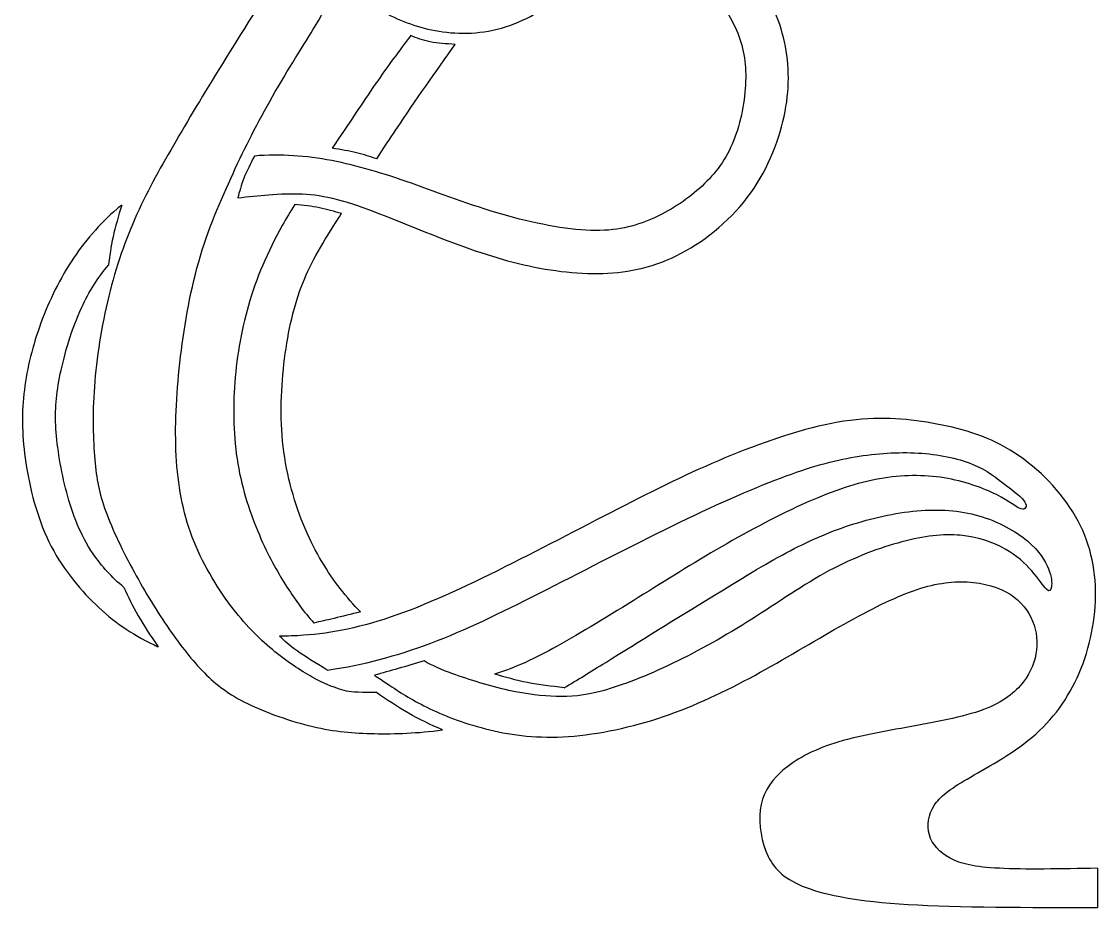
# Model space of a CAD drawing. Extents: x -11 to 8.6, y -2.9 to 35.2.
# Drawn here: x 0.637 to 3.913, y 4.823 to 7.521 of the extents above; entities that cross this region are included whole.
import ezdxf

# ---------------------------------------------------------------- set-up
doc = ezdxf.new("R2010")
doc.units = 0
doc.header["$MEASUREMENT"] = 0
doc.layers.add('LAYER_1', color=7, linetype='CONTINUOUS')

msp = doc.modelspace()

# ---------------------------------------------------------------- linework, layer by layer
at = {"layer": 'LAYER_1'}
for points, knots in [([(1.29531, 6.98378), (1.32783, 6.98828), (1.35954, 6.99127), (1.38871, 6.99347), (1.38871, 6.99347), (1.46264, 6.99909), (1.52052, 6.99991), (1.59848, 6.97942), (1.59848, 6.97942), (1.67646, 6.95892), (1.77452, 6.91712), (1.86695, 6.88016), (1.86695, 6.88016), (1.95938, 6.84317), (2.04619, 6.81102), (2.13339, 6.78853), (2.13339, 6.78853), (2.22059, 6.76602), (2.30823, 6.75313), (2.391, 6.75393), (2.391, 6.75393), (2.47378, 6.75475), (2.55176, 6.76923), (2.63052, 6.80779), (2.63052, 6.80779), (2.70928, 6.84638), (2.78888, 6.90908), (2.84673, 6.98503), (2.84673, 6.98503), (2.9046, 7.06099), (2.94078, 7.15021), (2.95846, 7.23179), (2.95846, 7.23179), (2.97614, 7.31338), (2.97534, 7.38732), (2.95968, 7.45885), (2.95968, 7.45885), (2.94401, 7.53039), (2.91344, 7.59952), (2.87086, 7.65778), (2.87086, 7.65778), (2.82826, 7.71605), (2.77358, 7.7635), (2.72818, 7.80407), (2.72818, 7.80407), (2.68278, 7.84466), (2.64659, 7.87842), (2.6233, 7.90454), (2.6233, 7.90454), (2.59999, 7.93066), (2.58953, 7.94916), (2.58471, 7.96481), (2.58471, 7.96481), (2.57988, 7.98049), (2.58069, 7.99338), (2.5851, 8.0034), (2.5851, 8.0034), (2.58953, 8.01344), (2.59756, 8.0207), (2.61122, 8.0203), (2.61122, 8.0203), (2.62489, 8.01988), (2.64419, 8.01184), (2.67111, 8.0026), (2.67111, 8.0026), (2.69803, 7.99336), (2.73261, 7.98291), (2.76797, 7.9781), (2.76797, 7.9781), (2.80333, 7.97327), (2.83951, 7.97407), (2.88129, 7.98251), (2.88129, 7.98251), (2.92308, 7.99095), (2.97053, 8.00703), (3.01954, 8.03958), (3.01954, 8.03958), (3.06857, 8.07213), (3.11922, 8.12117), (3.15579, 8.17984), (3.15579, 8.17984), (3.19235, 8.23851), (3.21488, 8.30683), (3.22412, 8.37434), (3.22412, 8.37434), (3.23336, 8.44185), (3.22931, 8.50858), (3.22089, 8.56806), (3.22089, 8.56806), (3.21245, 8.62753), (3.19959, 8.67979), (3.17186, 8.74287), (3.17186, 8.74287), (3.14414, 8.80598), (3.10152, 8.87992), (3.04487, 8.94984), (3.04487, 8.94984), (2.98821, 9.01978), (2.91747, 9.08569), (2.8339, 9.14436), (2.8339, 9.14436), (2.75031, 9.20303), (2.65383, 9.25447), (2.56703, 9.28863), (2.56703, 9.28863), (2.48024, 9.32279), (2.40304, 9.33966), (2.30177, 9.35372), (2.30177, 9.35372), (2.2005, 9.36779), (2.07512, 9.37907), (1.97788, 9.38589), (1.97788, 9.38589), (1.88062, 9.39272), (1.81148, 9.39513), (1.76969, 9.39633), (1.76969, 9.39633), (1.72789, 9.39754), (1.71342, 9.39754), (1.69494, 9.38026), (1.69494, 9.38026), (1.67646, 9.36298), (1.65393, 9.32842), (1.61817, 9.27417), (1.61817, 9.27417), (1.58241, 9.21991), (1.53338, 9.14596), (1.49118, 9.0664), (1.49118, 9.0664), (1.44898, 8.98682), (1.41362, 8.90161), (1.3843, 8.82566), (1.3843, 8.82566), (1.35495, 8.74971), (1.33164, 8.683), (1.31436, 8.61067), (1.31436, 8.61067), (1.29708, 8.53833), (1.28581, 8.46033), (1.28221, 8.38641), (1.28221, 8.38641), (1.27858, 8.31246), (1.28263, 8.24252), (1.29548, 8.1714), (1.29548, 8.1714), (1.30833, 8.10028), (1.33003, 8.02792), (1.35736, 7.96243), (1.35736, 7.96243), (1.38468, 7.89692), (1.41763, 7.83823), (1.4554, 7.78639), (1.4554, 7.78639), (1.49318, 7.73455), (1.5358, 7.68953), (1.58281, 7.65096), (1.58281, 7.65096), (1.62983, 7.61237), (1.68129, 7.58022), (1.73272, 7.5533), (1.73272, 7.5533), (1.78416, 7.52638), (1.8356, 7.50465), (1.89668, 7.49341), (1.89668, 7.49341), (1.95776, 7.48216), (2.02851, 7.48136), (2.09803, 7.50104), (2.09803, 7.50104), (2.16755, 7.52075), (2.23588, 7.56094), (2.27565, 7.59951), (2.27565, 7.59951), (2.31544, 7.63809), (2.32671, 7.67508), (2.33876, 7.71807), (2.33876, 7.71807), (2.35081, 7.76107), (2.36369, 7.8101), (2.37414, 7.83903), (2.37414, 7.83903), (2.38458, 7.86797), (2.39262, 7.87681), (2.40787, 7.88122), (2.40787, 7.88122), (2.42315, 7.88565), (2.44568, 7.88565), (2.4734, 7.8712), (2.4734, 7.8712), (2.50112, 7.85673), (2.53408, 7.82778), (2.57828, 7.78478), (2.57828, 7.78478), (2.62248, 7.74179), (2.67796, 7.68472), (2.72176, 7.63288), (2.72176, 7.63288), (2.76556, 7.58104), (2.79772, 7.5344), (2.8174, 7.48579), (2.8174, 7.48579), (2.83709, 7.43716), (2.84434, 7.38652), (2.84113, 7.32785), (2.84113, 7.32785), (2.83791, 7.26918), (2.82422, 7.20245), (2.80052, 7.1478), (2.80052, 7.1478), (2.77681, 7.09314), (2.74305, 7.05054), (2.70126, 7.01318), (2.70126, 7.01318), (2.65946, 6.97579), (2.60963, 6.94364), (2.55659, 6.92035), (2.55659, 6.92035), (2.50353, 6.89703), (2.44726, 6.88254), (2.37011, 6.88495), (2.37011, 6.88495), (2.29295, 6.88737), (2.19487, 6.90668), (2.09923, 6.9344), (2.09923, 6.9344), (2.0036, 6.96212), (1.91035, 6.9983), (1.82435, 7.02843), (1.82435, 7.02843), (1.73836, 7.05858), (1.65956, 7.0827), (1.5816, 7.09755), (1.5816, 7.09755), (1.50365, 7.11242), (1.42647, 7.11807), (1.34611, 7.11164)], [0, 0, 0, 0, 0.0166667, 0.0166667, 0.0166667, 0.0166667, 0.0333333, 0.0333333, 0.0333333, 0.0333333, 0.05, 0.05, 0.05, 0.05, 0.0666667, 0.0666667, 0.0666667, 0.0666667, 0.0833333, 0.0833333, 0.0833333, 0.0833333, 0.1, 0.1, 0.1, 0.1, 0.1166667, 0.1166667, 0.1166667, 0.1166667, 0.1333333, 0.1333333, 0.1333333, 0.1333333, 0.15, 0.15, 0.15, 0.15, 0.1666667, 0.1666667, 0.1666667, 0.1666667, 0.1833333, 0.1833333, 0.1833333, 0.1833333, 0.2, 0.2, 0.2, 0.2, 0.2166667, 0.2166667, 0.2166667, 0.2166667, 0.2333333, 0.2333333, 0.2333333, 0.2333333, 0.25, 0.25, 0.25, 0.25, 0.2666667, 0.2666667, 0.2666667, 0.2666667, 0.2833333, 0.2833333, 0.2833333, 0.2833333, 0.3, 0.3, 0.3, 0.3, 0.3166667, 0.3166667, 0.3166667, 0.3166667, 0.3333333, 0.3333333, 0.3333333, 0.3333333, 0.35, 0.35, 0.35, 0.35, 0.3666667, 0.3666667, 0.3666667, 0.3666667, 0.3833333, 0.3833333, 0.3833333, 0.3833333, 0.4, 0.4, 0.4, 0.4, 0.4166667, 0.4166667, 0.4166667, 0.4166667, 0.4333333, 0.4333333, 0.4333333, 0.4333333, 0.45, 0.45, 0.45, 0.45, 0.4666667, 0.4666667, 0.4666667, 0.4666667, 0.4833333, 0.4833333, 0.4833333, 0.4833333, 0.5, 0.5, 0.5, 0.5, 0.5166667, 0.5166667, 0.5166667, 0.5166667, 0.5333333, 0.5333333, 0.5333333, 0.5333333, 0.55, 0.55, 0.55, 0.55, 0.5666667, 0.5666667, 0.5666667, 0.5666667, 0.5833333, 0.5833333, 0.5833333, 0.5833333, 0.6, 0.6, 0.6, 0.6, 0.6166667, 0.6166667, 0.6166667, 0.6166667, 0.6333333, 0.6333333, 0.6333333, 0.6333333, 0.65, 0.65, 0.65, 0.65, 0.6666667, 0.6666667, 0.6666667, 0.6666667, 0.6833333, 0.6833333, 0.6833333, 0.6833333, 0.7, 0.7, 0.7, 0.7, 0.7166667, 0.7166667, 0.7166667, 0.7166667, 0.7333333, 0.7333333, 0.7333333, 0.7333333, 0.75, 0.75, 0.75, 0.75, 0.7666667, 0.7666667, 0.7666667, 0.7666667, 0.7833333, 0.7833333, 0.7833333, 0.7833333, 0.8, 0.8, 0.8, 0.8, 0.8166667, 0.8166667, 0.8166667, 0.8166667, 0.8333333, 0.8333333, 0.8333333, 0.8333333, 0.85, 0.85, 0.85, 0.85, 0.8666667, 0.8666667, 0.8666667, 0.8666667, 0.8833333, 0.8833333, 0.8833333, 0.8833333, 0.9, 0.9, 0.9, 0.9, 0.9166667, 0.9166667, 0.9166667, 0.9166667, 0.9333333, 0.9333333, 0.9333333, 0.9333333, 0.95, 0.95, 0.95, 0.95, 0.9666667, 0.9666667, 0.9666667, 0.9666667, 1, 1, 1, 1]), ([(1.71831, 5.47744), (1.70156, 5.47733), (1.6869, 5.47758), (1.67485, 5.47796), (1.67485, 5.47796), (1.63791, 5.47915), (1.625, 5.48159), (1.60492, 5.48801), (1.60492, 5.48801), (1.58483, 5.49444), (1.55749, 5.5049), (1.52213, 5.52459), (1.52213, 5.52459), (1.48677, 5.54427), (1.44335, 5.57322), (1.40075, 5.60858), (1.40075, 5.60858), (1.35816, 5.64394), (1.31636, 5.68575), (1.27337, 5.7432), (1.27337, 5.7432), (1.23037, 5.80067), (1.18615, 5.87384), (1.15682, 5.95139), (1.15682, 5.95139), (1.12749, 6.02895), (1.113, 6.11094), (1.10819, 6.19894), (1.10819, 6.19894), (1.10336, 6.28696), (1.10819, 6.38101), (1.11944, 6.48188), (1.11944, 6.48188), (1.13068, 6.58274), (1.14838, 6.69045), (1.17651, 6.78891), (1.17651, 6.78891), (1.20463, 6.88737), (1.24324, 6.9766), (1.281, 7.05818), (1.281, 7.05818), (1.31877, 7.13976), (1.35575, 7.21371), (1.40116, 7.29287), (1.40116, 7.29287), (1.44656, 7.37205), (1.50044, 7.45644), (1.53137, 7.50748), (1.53137, 7.50748), (1.56232, 7.55851), (1.57036, 7.57621), (1.5784, 7.59389), (1.5784, 7.59389), (1.55508, 7.60915), (1.53177, 7.62444), (1.51048, 7.64413), (1.51048, 7.64413), (1.48917, 7.66381), (1.46987, 7.68793), (1.45059, 7.71204), (1.45059, 7.71204), (1.38388, 7.60756), (1.31717, 7.50305), (1.25929, 7.40982), (1.25929, 7.40982), (1.20142, 7.31659), (1.15239, 7.2346), (1.10779, 7.15825), (1.10779, 7.15825), (1.06319, 7.08189), (1.02298, 7.01115), (0.98844, 6.9344), (0.98844, 6.9344), (0.95388, 6.85765), (0.92492, 6.77484), (0.90283, 6.68443), (0.90283, 6.68443), (0.88074, 6.59401), (0.86544, 6.49593), (0.85903, 6.40913), (0.85903, 6.40913), (0.85259, 6.32233), (0.855, 6.24676), (0.86021, 6.18729), (0.86021, 6.18729), (0.86544, 6.12781), (0.87348, 6.08442), (0.89357, 6.02937), (0.89357, 6.02937), (0.91367, 5.97431), (0.94582, 5.90758), (0.97998, 5.84489), (0.97998, 5.84489), (1.01414, 5.78219), (1.05032, 5.72352), (1.08608, 5.67168), (1.08608, 5.67168), (1.12184, 5.61984), (1.15722, 5.57482), (1.19379, 5.53786), (1.19379, 5.53786), (1.23035, 5.50089), (1.26815, 5.47193), (1.3248, 5.44421), (1.3248, 5.44421), (1.38147, 5.41648), (1.45702, 5.38995), (1.52373, 5.37429), (1.52373, 5.37429), (1.59044, 5.35861), (1.64832, 5.35378), (1.7114, 5.35258), (1.7114, 5.35258), (1.7745, 5.35138), (1.84283, 5.3538), (1.91839, 5.36384)], [0, 0, 0, 0, 0.0333333, 0.0333333, 0.0333333, 0.0333333, 0.0666667, 0.0666667, 0.0666667, 0.0666667, 0.1, 0.1, 0.1, 0.1, 0.1333333, 0.1333333, 0.1333333, 0.1333333, 0.1666667, 0.1666667, 0.1666667, 0.1666667, 0.2, 0.2, 0.2, 0.2, 0.2333333, 0.2333333, 0.2333333, 0.2333333, 0.2666667, 0.2666667, 0.2666667, 0.2666667, 0.3, 0.3, 0.3, 0.3, 0.3333333, 0.3333333, 0.3333333, 0.3333333, 0.3666667, 0.3666667, 0.3666667, 0.3666667, 0.4, 0.4, 0.4, 0.4, 0.4333333, 0.4333333, 0.4333333, 0.4333333, 0.4666667, 0.4666667, 0.4666667, 0.4666667, 0.5, 0.5, 0.5, 0.5, 0.5333333, 0.5333333, 0.5333333, 0.5333333, 0.5666667, 0.5666667, 0.5666667, 0.5666667, 0.6, 0.6, 0.6, 0.6, 0.6333333, 0.6333333, 0.6333333, 0.6333333, 0.6666667, 0.6666667, 0.6666667, 0.6666667, 0.7, 0.7, 0.7, 0.7, 0.7333333, 0.7333333, 0.7333333, 0.7333333, 0.7666667, 0.7666667, 0.7666667, 0.7666667, 0.8, 0.8, 0.8, 0.8, 0.8333333, 0.8333333, 0.8333333, 0.8333333, 0.8666667, 0.8666667, 0.8666667, 0.8666667, 0.9, 0.9, 0.9, 0.9, 0.9333333, 0.9333333, 0.9333333, 0.9333333, 1, 1, 1, 1]), ([(1.71845, 7.10309), (1.73777, 7.13267), (1.75746, 7.16251), (1.77693, 7.1916), (1.77693, 7.1916), (1.83799, 7.28281), (1.8975, 7.36724), (1.95697, 7.45163), (1.95697, 7.45163), (1.93045, 7.45323), (1.90391, 7.45484), (1.88142, 7.45925), (1.88142, 7.45925), (1.85891, 7.46368), (1.84041, 7.47091), (1.82193, 7.47815), (1.82193, 7.47815), (1.78737, 7.43235), (1.75281, 7.3865), (1.71424, 7.33066), (1.71424, 7.33066), (1.67566, 7.27479), (1.63304, 7.20888), (1.58323, 7.13535)], [0, 0, 0, 0, 0.1428571, 0.1428571, 0.1428571, 0.1428571, 0.2857143, 0.2857143, 0.2857143, 0.2857143, 0.4285714, 0.4285714, 0.4285714, 0.4285714, 0.5714286, 0.5714286, 0.5714286, 0.5714286, 0.7142857, 0.7142857, 0.7142857, 0.7142857, 1, 1, 1, 1]), ([(1.34611, 7.11164), (1.33435, 7.08833), (1.32258, 7.065), (1.31412, 7.04369), (1.31412, 7.04369), (1.30566, 7.02238), (1.30047, 7.00308), (1.29531, 6.98378)], [0, 0, 0, 0, 0.3333333, 0.3333333, 0.3333333, 0.3333333, 1, 1, 1, 1]), ([(1.71845, 7.10309), (1.69913, 7.10954), (1.67979, 7.11601), (1.65726, 7.12137), (1.65726, 7.12137), (1.63474, 7.12675), (1.60896, 7.13107), (1.58323, 7.13535)], [0, 0, 0, 0, 0.3333333, 0.3333333, 0.3333333, 0.3333333, 1, 1, 1, 1]), ([(0.94211, 6.9621), (0.9374, 6.95831), (0.93274, 6.95441), (0.92814, 6.95048), (0.92814, 6.95048), (0.87512, 6.90509), (0.82766, 6.85039), (0.78789, 6.78891), (0.78789, 6.78891), (0.7481, 6.72743), (0.71594, 6.6591), (0.69185, 6.59078), (0.69185, 6.59078), (0.66773, 6.52247), (0.65164, 6.45413), (0.64442, 6.38702), (0.64442, 6.38702), (0.63719, 6.31991), (0.63879, 6.254), (0.65044, 6.17725), (0.65044, 6.17725), (0.66208, 6.10049), (0.68381, 6.01287), (0.72078, 5.93692), (0.72078, 5.93692), (0.75774, 5.86097), (0.81, 5.79666), (0.86304, 5.74563), (0.86304, 5.74563), (0.91608, 5.69459), (0.96996, 5.65679), (1.04108, 5.62265), (1.04108, 5.62265), (1.04516, 5.62068), (1.04934, 5.61873), (1.05351, 5.6168)], [0, 0, 0, 0, 0.1, 0.1, 0.1, 0.1, 0.2, 0.2, 0.2, 0.2, 0.3, 0.3, 0.3, 0.3, 0.4, 0.4, 0.4, 0.4, 0.5, 0.5, 0.5, 0.5, 0.6, 0.6, 0.6, 0.6, 0.7, 0.7, 0.7, 0.7, 0.8, 0.8, 0.8, 0.8, 1, 1, 1, 1]), ([(0.94211, 6.9621), (0.93239, 6.92915), (0.92266, 6.8962), (0.91595, 6.86577), (0.91595, 6.86577), (0.90922, 6.83534), (0.90549, 6.80739), (0.90177, 6.77949)], [0, 0, 0, 0, 0.3333333, 0.3333333, 0.3333333, 0.3333333, 1, 1, 1, 1]), ([(1.46918, 6.96411), (1.45586, 6.94277), (1.44293, 6.92128), (1.4309, 6.89984), (1.4309, 6.89984), (1.38552, 6.81908), (1.35172, 6.73868), (1.32803, 6.65669), (1.32803, 6.65669), (1.30432, 6.57471), (1.29063, 6.49112), (1.28541, 6.40713), (1.28541, 6.40713), (1.28018, 6.32314), (1.28343, 6.23873), (1.29828, 6.15957), (1.29828, 6.15957), (1.31316, 6.08039), (1.33968, 6.00644), (1.3662, 5.94616), (1.3662, 5.94616), (1.39272, 5.88589), (1.41926, 5.83924), (1.44618, 5.79747), (1.44618, 5.79747), (1.47148, 5.75819), (1.49714, 5.72315), (1.52714, 5.68942)], [0, 0, 0, 0, 0.125, 0.125, 0.125, 0.125, 0.25, 0.25, 0.25, 0.25, 0.375, 0.375, 0.375, 0.375, 0.5, 0.5, 0.5, 0.5, 0.625, 0.625, 0.625, 0.625, 0.75, 0.75, 0.75, 0.75, 1, 1, 1, 1]), ([(1.61102, 6.93604), (1.58933, 6.94271), (1.56762, 6.9494), (1.544, 6.95407), (1.544, 6.95407), (1.52036, 6.95875), (1.49475, 6.96143), (1.46918, 6.96411)], [0, 0, 0, 0, 0.3333333, 0.3333333, 0.3333333, 0.3333333, 1, 1, 1, 1]), ([(1.66866, 5.72365), (1.64808, 5.74461), (1.62768, 5.76783), (1.60732, 5.79424), (1.60732, 5.79424), (1.56957, 5.84325), (1.53177, 5.90357), (1.50044, 5.97709), (1.50044, 5.97709), (1.46909, 6.05064), (1.44417, 6.13747), (1.43373, 6.22708), (1.43373, 6.22708), (1.42327, 6.3167), (1.42729, 6.40913), (1.43814, 6.49432), (1.43814, 6.49432), (1.44898, 6.57952), (1.46666, 6.65751), (1.49318, 6.72461), (1.49318, 6.72461), (1.5197, 6.79172), (1.55508, 6.848), (1.6041, 6.92516), (1.6041, 6.92516), (1.60637, 6.92875), (1.60871, 6.93238), (1.61102, 6.93604)], [0, 0, 0, 0, 0.125, 0.125, 0.125, 0.125, 0.25, 0.25, 0.25, 0.25, 0.375, 0.375, 0.375, 0.375, 0.5, 0.5, 0.5, 0.5, 0.625, 0.625, 0.625, 0.625, 0.75, 0.75, 0.75, 0.75, 1, 1, 1, 1]), ([(0.94907, 5.7977), (0.91196, 5.82827), (0.88054, 5.86285), (0.8554, 5.89994), (0.8554, 5.89994), (0.81643, 5.95739), (0.7923, 6.02093), (0.77464, 6.08722), (0.77464, 6.08722), (0.75696, 6.15353), (0.74569, 6.22267), (0.74208, 6.28092), (0.74208, 6.28092), (0.73846, 6.33919), (0.74248, 6.38664), (0.75533, 6.44812), (0.75533, 6.44812), (0.76818, 6.5096), (0.78991, 6.58517), (0.82044, 6.65106), (0.82044, 6.65106), (0.8423, 6.69825), (0.86872, 6.7405), (0.90177, 6.77949)], [0, 0, 0, 0, 0.1428571, 0.1428571, 0.1428571, 0.1428571, 0.2857143, 0.2857143, 0.2857143, 0.2857143, 0.4285714, 0.4285714, 0.4285714, 0.4285714, 0.5714286, 0.5714286, 0.5714286, 0.5714286, 0.7142857, 0.7142857, 0.7142857, 0.7142857, 1, 1, 1, 1]), ([(3.91267, 4.94253), (3.8017, 4.94057), (3.69073, 4.93859), (3.61436, 4.94243), (3.61436, 4.94243), (3.53797, 4.94628), (3.49618, 4.95592), (3.46404, 4.9732), (3.46404, 4.9732), (3.43189, 4.99048), (3.40936, 5.0154), (3.40092, 5.04432), (3.40092, 5.04432), (3.39248, 5.07327), (3.39813, 5.10622), (3.41539, 5.13355), (3.41539, 5.13355), (3.43267, 5.16087), (3.46164, 5.18259), (3.51588, 5.21433), (3.51588, 5.21433), (3.57012, 5.24608), (3.64972, 5.28787), (3.71321, 5.34132), (3.71321, 5.34132), (3.77669, 5.39478), (3.82414, 5.45988), (3.85707, 5.53704), (3.85707, 5.53704), (3.89003, 5.61419), (3.90853, 5.70343), (3.90692, 5.78823), (3.90692, 5.78823), (3.90532, 5.87302), (3.88359, 5.9534), (3.83779, 6.02775), (3.83779, 6.02775), (3.79198, 6.1021), (3.72203, 6.17043), (3.6469, 6.21583), (3.6469, 6.21583), (3.57175, 6.26124), (3.49135, 6.28377), (3.40858, 6.29822), (3.40858, 6.29822), (3.32579, 6.31267), (3.24058, 6.31913), (3.14093, 6.30385), (3.14093, 6.30385), (3.04127, 6.28858), (2.92711, 6.25159), (2.81902, 6.2086), (2.81902, 6.2086), (2.71092, 6.1656), (2.60881, 6.11657), (2.49509, 6.0587), (2.49509, 6.0587), (2.38135, 6.00083), (2.25597, 5.93412), (2.13219, 5.87183), (2.13219, 5.87183), (2.00841, 5.80953), (1.88623, 5.75164), (1.77973, 5.71388), (1.77973, 5.71388), (1.67323, 5.67609), (1.58241, 5.65841), (1.49561, 5.65198), (1.49561, 5.65198), (1.47107, 5.65016), (1.44689, 5.64924), (1.42294, 5.64924)], [0, 0, 0, 0, 0.0526316, 0.0526316, 0.0526316, 0.0526316, 0.1052632, 0.1052632, 0.1052632, 0.1052632, 0.1578947, 0.1578947, 0.1578947, 0.1578947, 0.2105263, 0.2105263, 0.2105263, 0.2105263, 0.2631579, 0.2631579, 0.2631579, 0.2631579, 0.3157895, 0.3157895, 0.3157895, 0.3157895, 0.3684211, 0.3684211, 0.3684211, 0.3684211, 0.4210526, 0.4210526, 0.4210526, 0.4210526, 0.4736842, 0.4736842, 0.4736842, 0.4736842, 0.5263158, 0.5263158, 0.5263158, 0.5263158, 0.5789474, 0.5789474, 0.5789474, 0.5789474, 0.6315789, 0.6315789, 0.6315789, 0.6315789, 0.6842105, 0.6842105, 0.6842105, 0.6842105, 0.7368421, 0.7368421, 0.7368421, 0.7368421, 0.7894737, 0.7894737, 0.7894737, 0.7894737, 0.8421053, 0.8421053, 0.8421053, 0.8421053, 0.8947368, 0.8947368, 0.8947368, 0.8947368, 1, 1, 1, 1]), ([(1.56782, 5.54632), (1.57588, 5.54741), (1.58396, 5.54863), (1.59205, 5.54989), (1.59205, 5.54989), (1.6941, 5.56596), (1.79783, 5.59493), (1.90311, 5.6359), (1.90311, 5.6359), (2.00841, 5.67689), (2.11531, 5.72995), (2.23667, 5.79183), (2.23667, 5.79183), (2.35804, 5.85372), (2.49389, 5.92447), (2.61847, 5.98515), (2.61847, 5.98515), (2.74305, 6.04583), (2.85639, 6.09646), (2.94761, 6.13102), (2.94761, 6.13102), (3.03884, 6.16558), (3.10798, 6.18408), (3.17467, 6.19533), (3.17467, 6.19533), (3.24138, 6.20657), (3.3057, 6.21062), (3.36678, 6.20701), (3.36678, 6.20701), (3.42786, 6.20338), (3.48573, 6.19212), (3.53074, 6.17364), (3.53074, 6.17364), (3.57576, 6.15516), (3.60791, 6.12942), (3.63483, 6.10853), (3.63483, 6.10853), (3.66175, 6.08762), (3.68348, 6.07155), (3.69152, 6.0579), (3.69152, 6.0579), (3.69956, 6.04423), (3.6939, 6.03296), (3.68025, 6.03697), (3.68025, 6.03697), (3.6666, 6.041), (3.64487, 6.0603), (3.6051, 6.08039), (3.6051, 6.08039), (3.56531, 6.10047), (3.50744, 6.1214), (3.44556, 6.13144), (3.44556, 6.13144), (3.38366, 6.14148), (3.31775, 6.14068), (3.24944, 6.12863), (3.24944, 6.12863), (3.18112, 6.11657), (3.11036, 6.09326), (3.0288, 6.05709), (3.0288, 6.05709), (2.94721, 6.02091), (2.85477, 5.97188), (2.76797, 5.92165), (2.76797, 5.92165), (2.68117, 5.87141), (2.59997, 5.81998), (2.51478, 5.76694), (2.51478, 5.76694), (2.42958, 5.7139), (2.34036, 5.65921), (2.26804, 5.61904), (2.26804, 5.61904), (2.19781, 5.58004), (2.14347, 5.55461), (2.07676, 5.5337)], [0, 0, 0, 0, 0.05, 0.05, 0.05, 0.05, 0.1, 0.1, 0.1, 0.1, 0.15, 0.15, 0.15, 0.15, 0.2, 0.2, 0.2, 0.2, 0.25, 0.25, 0.25, 0.25, 0.3, 0.3, 0.3, 0.3, 0.35, 0.35, 0.35, 0.35, 0.4, 0.4, 0.4, 0.4, 0.45, 0.45, 0.45, 0.45, 0.5, 0.5, 0.5, 0.5, 0.55, 0.55, 0.55, 0.55, 0.6, 0.6, 0.6, 0.6, 0.65, 0.65, 0.65, 0.65, 0.7, 0.7, 0.7, 0.7, 0.75, 0.75, 0.75, 0.75, 0.8, 0.8, 0.8, 0.8, 0.85, 0.85, 0.85, 0.85, 0.9, 0.9, 0.9, 0.9, 1, 1, 1, 1]), ([(2.28903, 5.49225), (2.32811, 5.51506), (2.36949, 5.54096), (2.41551, 5.56959), (2.41551, 5.56959), (2.51556, 5.63187), (2.63777, 5.70744), (2.73381, 5.76652), (2.73381, 5.76652), (2.82985, 5.82559), (2.89981, 5.86821), (2.9653, 5.90317), (2.9653, 5.90317), (3.0308, 5.93813), (3.0919, 5.96547), (3.15819, 5.98716), (3.15819, 5.98716), (3.2245, 6.00886), (3.29606, 6.02494), (3.36316, 6.03097), (3.36316, 6.03097), (3.43027, 6.03701), (3.49299, 6.03296), (3.55124, 6.0161), (3.55124, 6.0161), (3.60951, 5.99922), (3.66337, 5.96946), (3.69954, 5.93933), (3.69954, 5.93933), (3.7357, 5.9092), (3.7542, 5.87863), (3.76384, 5.85413), (3.76384, 5.85413), (3.77348, 5.82962), (3.77429, 5.81112), (3.77268, 5.79947), (3.77268, 5.79947), (3.77108, 5.78782), (3.76705, 5.78299), (3.75741, 5.79224), (3.75741, 5.79224), (3.74777, 5.80148), (3.73249, 5.82481), (3.71241, 5.8481), (3.71241, 5.8481), (3.6923, 5.87141), (3.66738, 5.89473), (3.63122, 5.91481), (3.63122, 5.91481), (3.59506, 5.93492), (3.54761, 5.9518), (3.49497, 5.95661), (3.49497, 5.95661), (3.44233, 5.96144), (3.38446, 5.9542), (3.31735, 5.93652), (3.31735, 5.93652), (3.25024, 5.91884), (3.17387, 5.8907), (3.09631, 5.84892), (3.09631, 5.84892), (3.01876, 5.80713), (2.93996, 5.75164), (2.86, 5.70103), (2.86, 5.70103), (2.78003, 5.65039), (2.69883, 5.60455), (2.62007, 5.56678), (2.62007, 5.56678), (2.54131, 5.52902), (2.46494, 5.49925), (2.40667, 5.4832), (2.40667, 5.4832), (2.3484, 5.46712), (2.30821, 5.46469), (2.26521, 5.4659), (2.26521, 5.4659), (2.22221, 5.4671), (2.17639, 5.47195), (2.12054, 5.4844), (2.12054, 5.4844), (2.06468, 5.49685), (1.99877, 5.51695), (1.95056, 5.53463), (1.95056, 5.53463), (1.91463, 5.54781), (1.88848, 5.55964), (1.86288, 5.57395)], [0, 0, 0, 0, 0.0434783, 0.0434783, 0.0434783, 0.0434783, 0.0869565, 0.0869565, 0.0869565, 0.0869565, 0.1304348, 0.1304348, 0.1304348, 0.1304348, 0.173913, 0.173913, 0.173913, 0.173913, 0.2173913, 0.2173913, 0.2173913, 0.2173913, 0.2608696, 0.2608696, 0.2608696, 0.2608696, 0.3043478, 0.3043478, 0.3043478, 0.3043478, 0.3478261, 0.3478261, 0.3478261, 0.3478261, 0.3913043, 0.3913043, 0.3913043, 0.3913043, 0.4347826, 0.4347826, 0.4347826, 0.4347826, 0.4782609, 0.4782609, 0.4782609, 0.4782609, 0.5217391, 0.5217391, 0.5217391, 0.5217391, 0.5652174, 0.5652174, 0.5652174, 0.5652174, 0.6086957, 0.6086957, 0.6086957, 0.6086957, 0.6521739, 0.6521739, 0.6521739, 0.6521739, 0.6956522, 0.6956522, 0.6956522, 0.6956522, 0.7391304, 0.7391304, 0.7391304, 0.7391304, 0.7826087, 0.7826087, 0.7826087, 0.7826087, 0.826087, 0.826087, 0.826087, 0.826087, 0.8695652, 0.8695652, 0.8695652, 0.8695652, 0.9130435, 0.9130435, 0.9130435, 0.9130435, 1, 1, 1, 1]), ([(0.94907, 5.7977), (0.96194, 5.76949), (0.97481, 5.74127), (0.99221, 5.71113), (0.99221, 5.71113), (1.00962, 5.68098), (1.03157, 5.64888), (1.05351, 5.6168)], [0, 0, 0, 0, 0.3333333, 0.3333333, 0.3333333, 0.3333333, 1, 1, 1, 1]), ([(1.71224, 5.53037), (1.72532, 5.5214), (1.73834, 5.51269), (1.75121, 5.5041), (1.75121, 5.5041), (1.78737, 5.48002), (1.82275, 5.45666), (1.87096, 5.43296), (1.87096, 5.43296), (1.91919, 5.40925), (1.98029, 5.38513), (2.0494, 5.36745), (2.0494, 5.36745), (2.11852, 5.34977), (2.19569, 5.33851), (2.2853, 5.34292), (2.2853, 5.34292), (2.37492, 5.34735), (2.47701, 5.36745), (2.57385, 5.39879), (2.57385, 5.39879), (2.67071, 5.43014), (2.76234, 5.47275), (2.85236, 5.52096), (2.85236, 5.52096), (2.94238, 5.56919), (3.0308, 5.62305), (3.11157, 5.66926), (3.11157, 5.66926), (3.19235, 5.71546), (3.26551, 5.75407), (3.329, 5.77897), (3.329, 5.77897), (3.39248, 5.80388), (3.44636, 5.81517), (3.49738, 5.81517), (3.49738, 5.81517), (3.54842, 5.81517), (3.59666, 5.80388), (3.63323, 5.7846), (3.63323, 5.7846), (3.66979, 5.76531), (3.69471, 5.73799), (3.70996, 5.70706), (3.70996, 5.70706), (3.72524, 5.67611), (3.73089, 5.64153), (3.72728, 5.60778), (3.72728, 5.60778), (3.72365, 5.57402), (3.71078, 5.54107), (3.68669, 5.50973), (3.68669, 5.50973), (3.66257, 5.47838), (3.62719, 5.44862), (3.56531, 5.42573), (3.56531, 5.42573), (3.50343, 5.40281), (3.41499, 5.38674), (3.33062, 5.37148), (3.33062, 5.37148), (3.24623, 5.35621), (3.16583, 5.34172), (3.10034, 5.31963), (3.10034, 5.31963), (3.03483, 5.29753), (2.98418, 5.26777), (2.94842, 5.23483), (2.94842, 5.23483), (2.91266, 5.20188), (2.89175, 5.1657), (2.88613, 5.12029), (2.88613, 5.12029), (2.8805, 5.07489), (2.89014, 5.02021), (2.91063, 4.97843), (2.91063, 4.97843), (2.93112, 4.93664), (2.96249, 4.90769), (3.02557, 4.884), (3.02557, 4.884), (3.08866, 4.86028), (3.18353, 4.84178), (3.33665, 4.83252), (3.33665, 4.83252), (3.4898, 4.82327), (3.70123, 4.82321), (3.91267, 4.82317)], [0, 0, 0, 0, 0.0434783, 0.0434783, 0.0434783, 0.0434783, 0.0869565, 0.0869565, 0.0869565, 0.0869565, 0.1304348, 0.1304348, 0.1304348, 0.1304348, 0.173913, 0.173913, 0.173913, 0.173913, 0.2173913, 0.2173913, 0.2173913, 0.2173913, 0.2608696, 0.2608696, 0.2608696, 0.2608696, 0.3043478, 0.3043478, 0.3043478, 0.3043478, 0.3478261, 0.3478261, 0.3478261, 0.3478261, 0.3913043, 0.3913043, 0.3913043, 0.3913043, 0.4347826, 0.4347826, 0.4347826, 0.4347826, 0.4782609, 0.4782609, 0.4782609, 0.4782609, 0.5217391, 0.5217391, 0.5217391, 0.5217391, 0.5652174, 0.5652174, 0.5652174, 0.5652174, 0.6086957, 0.6086957, 0.6086957, 0.6086957, 0.6521739, 0.6521739, 0.6521739, 0.6521739, 0.6956522, 0.6956522, 0.6956522, 0.6956522, 0.7391304, 0.7391304, 0.7391304, 0.7391304, 0.7826087, 0.7826087, 0.7826087, 0.7826087, 0.826087, 0.826087, 0.826087, 0.826087, 0.8695652, 0.8695652, 0.8695652, 0.8695652, 0.9130435, 0.9130435, 0.9130435, 0.9130435, 1, 1, 1, 1]), ([(1.66866, 5.72365), (1.64061, 5.7165), (1.61254, 5.70936), (1.58897, 5.70365), (1.58897, 5.70365), (1.56538, 5.69795), (1.54624, 5.69368), (1.52714, 5.68942)], [0, 0, 0, 0, 0.3333333, 0.3333333, 0.3333333, 0.3333333, 1, 1, 1, 1]), ([(1.56782, 5.54632), (1.53399, 5.56693), (1.50017, 5.58756), (1.47603, 5.6047), (1.47603, 5.6047), (1.45188, 5.62185), (1.43739, 5.63556), (1.42294, 5.64923)], [0, 0, 0, 0, 0.3333333, 0.3333333, 0.3333333, 0.3333333, 1, 1, 1, 1]), ([(1.86288, 5.57395), (1.836, 5.56607), (1.80911, 5.55816), (1.78402, 5.55091), (1.78402, 5.55091), (1.7589, 5.54365), (1.73557, 5.537), (1.71224, 5.53037)], [0, 0, 0, 0, 0.3333333, 0.3333333, 0.3333333, 0.3333333, 1, 1, 1, 1]), ([(2.28902, 5.49227), (2.2511, 5.49674), (2.21319, 5.50122), (2.17783, 5.50811), (2.17783, 5.50811), (2.14245, 5.51502), (2.10959, 5.52437), (2.07676, 5.5337)], [0, 0, 0, 0, 0.3333333, 0.3333333, 0.3333333, 0.3333333, 1, 1, 1, 1]), ([(1.91839, 5.36384), (1.88344, 5.37977), (1.8485, 5.39571), (1.81517, 5.41463), (1.81517, 5.41463), (1.78181, 5.43356), (1.75006, 5.45549), (1.71831, 5.47742)], [0, 0, 0, 0, 0.3333333, 0.3333333, 0.3333333, 0.3333333, 1, 1, 1, 1])]:
    msp.add_open_spline(points, degree=3, knots=knots, dxfattribs=at)
msp.add_open_spline([(3.91267, 4.94253), (3.91267, 4.94253), (3.91267, 4.82317), (3.91267, 4.82317)], degree=3, dxfattribs=at)

doc.saveas('drawing.dxf')
